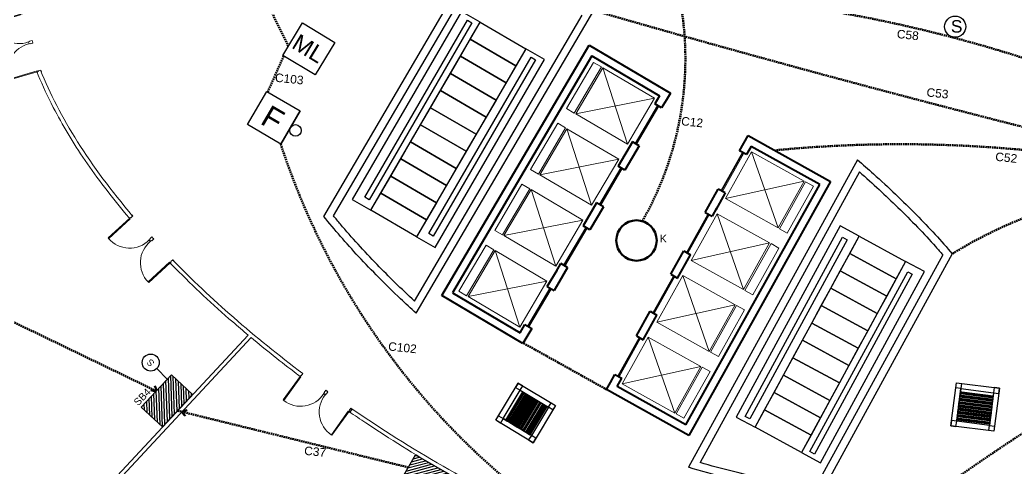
# Model space of a CAD drawing. Header units: feet. Extents: x 4128 to 9124, y 4591 to 7870.
# Drawn here: x 5842 to 6849, y 6180 to 6633 of the extents above; entities that cross this region are included whole.
import ezdxf

# ---------------------------------------------------------------- set-up
doc = ezdxf.new("R2010")
doc.units = ezdxf.units.FT
doc.header["$MEASUREMENT"] = 0
doc.linetypes.add('DASHEDX2', pattern=[1.5, 1, -0.5])
for name, color, linetype, lineweight in [('Column', 250, 'Continuous', 40), ('Dim', 7, 'Continuous', 5), ('Door', 46, 'Continuous', 25), ('GREEN', 72, 'Continuous', 18), ('wall', 7, 'Continuous', 53), ('Wall 13', 8, 'Continuous', 0)]:
    doc.layers.add(name, color=color, linetype=linetype, lineweight=lineweight)
doc.styles.get("Standard").update_dxf_attribs({"font": 'arial.ttf'})
pattern_1 = [(37.741132, (6963.011172, 6343.193246), (-0.00671749097, 0.0086785343), [])]
pattern_2 = [(103.9934446, (6322.965449, 6418.943551), (-0.0106489022, -0.00265377544), [])]

# ---------------------------------------------------------------- blocks, each defined once
blk = doc.blocks.new('l4')
at = {"layer": 'Column'}
for p, q in [((7209.6, -13330.1), (7187.6, -13330.1)), ((7187.6, -13330.1), (7187.6, -13450.1)), ((7209.6, -13340.1), (7209.6, -13330.1)), ((7265.6, -13340.1), (7265.6, -13330.1)), ((7277.6, -13330.1), (7265.6, -13330.1)), ((7299.6, -13330.1), (7277.6, -13330.1)), ((7299.6, -13330.1), (7299.6, -13340.1)), ((7389.6, -13330.1), (7355.6, -13330.1)), ((7355.6, -13330.1), (7355.6, -13340.1)), ((7389.6, -13330.1), (7389.6, -13340.1)), ((7479.6, -13330.1), (7443.6, -13330.1)), ((7443.6, -13330.1), (7443.6, -13340.1)), ((7479.6, -13330.1), (7479.6, -13340.1)), ((7535.6, -13330.1), (7535.6, -13340.1)), ((7547.6, -13330.1), (7535.6, -13330.1)), ((7557.6, -13330.1), (7547.6, -13330.1)), ((7557.6, -13450.1), (7557.6, -13330.1)), ((7197.6, -13440.1), (7197.6, -13340.1)), ((7197.6, -13340.1), (7209.6, -13340.1)), ((7265.6, -13340.1), (7290.1, -13340.1)), ((7287.6, -13340.1), (7299.6, -13340.1)), ((7389.6, -13340.1), (7355.6, -13340.1)), ((7479.6, -13340.1), (7443.6, -13340.1)), ((7547.6, -13340.1), (7535.6, -13340.1)), ((7547.6, -13440.1), (7547.6, -13340.1)), ((7547.6, -13440.1), (7197.6, -13440.1)), ((7187.6, -13450.1), (7557.6, -13450.1))]:
    blk.add_line(p, q, dxfattribs=at)
at = {"layer": 'Wall 13'}
for p, q in [((7209.6, -13334.1), (7265.6, -13334.1)), ((7209.6, -13335.1), (7265.6, -13335.1)), ((7209.6, -13336.1), (7265.6, -13336.1)), ((7299.6, -13334.1), (7355.6, -13334.1)), ((7299.6, -13335.1), (7355.6, -13335.1)), ((7299.6, -13336.1), (7355.6, -13336.1)), ((7389.6, -13334.1), (7443.6, -13334.1)), ((7389.6, -13335.1), (7443.6, -13335.1)), ((7389.6, -13336.1), (7443.6, -13336.1)), ((7479.6, -13334.1), (7535.6, -13334.1)), ((7479.6, -13335.1), (7535.6, -13335.1)), ((7479.6, -13336.1), (7535.6, -13336.1)), ((7203.6, -13420.6), (7203.6, -13344.1)), ((7203.6, -13344.1), (7271.6, -13344.1)), ((7203.6, -13344.1), (7271.6, -13420.6)), ((7203.6, -13420.6), (7271.6, -13344.1)), ((7271.6, -13344.1), (7271.6, -13420.6)), ((7293.6, -13344.1), (7361.6, -13344.1)), ((7293.6, -13420.6), (7293.6, -13344.1)), ((7293.6, -13344.1), (7361.6, -13420.6)), ((7293.6, -13420.6), (7361.6, -13344.1)), ((7361.6, -13344.1), (7361.6, -13420.6)), ((7383.6, -13344.1), (7451.6, -13420.6)), ((7383.6, -13420.6), (7383.6, -13344.1)), ((7383.6, -13344.1), (7451.6, -13344.1)), ((7383.6, -13420.6), (7451.6, -13344.1)), ((7451.6, -13344.1), (7451.6, -13420.6)), ((7473.6, -13344.1), (7541.6, -13420.6)), ((7473.6, -13420.6), (7541.6, -13344.1)), ((7271.6, -13420.6), (7203.6, -13420.6)), ((7361.6, -13420.6), (7293.6, -13420.6)), ((7451.6, -13420.6), (7383.6, -13420.6))]:
    blk.add_line(p, q, dxfattribs=at)
for points in [[(7473.6, -13344.1), (7541.6, -13344.1), (7541.6, -13420.6), (7473.6, -13420.6)], [(7203.4, -13422.6), (7203.4, -13434.1), (7271.6, -13434.1), (7271.6, -13422.6)], [(7293.4, -13422.6), (7293.4, -13434.1), (7361.6, -13434.1), (7361.6, -13422.6)], [(7383.4, -13422.6), (7383.4, -13434.1), (7451.6, -13434.1), (7451.6, -13422.6)], [(7473.4, -13422.6), (7473.4, -13434.1), (7541.6, -13434.1), (7541.6, -13422.6)]]:
    blk.add_lwpolyline(points, close=True, dxfattribs=at)
blk = doc.blocks.new('A$C1EB656F2')
at = {"color": 0}
for p, q in [((38.5, 42), (37.5, 42)), ((37.5, 42), (37.5, 5)), ((38.5, 5), (38.5, 42)), ((0, 5), (1.5, 5)), ((1.5, 5), (1.5, 3.5)), ((1.5, 3.5), (2, 3.5)), ((2, 3.5), (2, 0)), ((37.5, 5), (38.5, 5)), ((38, 3.5), (38, 0)), ((38.5, 3.5), (38, 3.5)), ((40, 5), (38.5, 5)), ((38.5, 5), (38.5, 3.5)), ((0, 0), (2, 0)), ((40, 0), (38, 0))]:
    blk.add_line(p, q, dxfattribs=at)
blk.add_arc((36.4, 7.1), 35, 88.1894, 183.3802, dxfattribs=at)
blk = doc.blocks.new('A$C32F139EE')
at = {"layer": 'GREEN', "color": 0}
blk.add_blockref('A$C1EB656F2', (0, 0), dxfattribs=at)
blk = doc.blocks.new('xx')
at = {"layer": 'Door', "color": 18, "true_color": 0x000000, "extrusion": (0, 0, -1), "xscale": -1, "zscale": -1, "rotation": 256.9807477251866}
blk.add_blockref('A$C32F139EE', (-10425, 4755.5), dxfattribs=at)
at = {"layer": 'Door', "color": 18, "true_color": 0x000000, "extrusion": (0, 0, -1), "zscale": -1, "rotation": 256.6487752299035}
blk.add_blockref('A$C32F139EE', (-10424.9, 4756), dxfattribs=at)

msp = doc.modelspace()

# ---------------------------------------------------------------- hatches: boundary and pattern name
at = {"true_color": 0xd79128}
h = msp.add_hatch(dxfattribs=at)
h.set_pattern_fill('ANSI31', color=42, scale=20.167137, angle=47.0172)
h.set_pattern_definition([(92.0172, (5872.9584, 6143.1235), (-2.51933, -0.088733), [])])
h.paths.add_polyline_path([(5964.6, 6241.5), (5986, 6221.5), (6016.5, 6254.3), (5995.1, 6274.2)])
at = {"true_color": 0x7aafdf}
h = msp.add_hatch(dxfattribs=at)
h.set_pattern_fill('ANSI31', color=143, scale=0.087797, angle=58.9934)
h.set_pattern_definition(pattern_2)
h.paths.add_polyline_path([(6350.4, 6256.8), (6333.2, 6228.2), (6334.6, 6227.4), (6351.8, 6256)])
h.paths.add_polyline_path([(6353.3, 6255.1), (6336.1, 6226.5), (6337.5, 6225.7), (6354.7, 6254.3)])
h.paths.add_polyline_path([(6356.1, 6253.4), (6338.9, 6224.8), (6340.5, 6223.9), (6357.7, 6252.5)])
h.paths.add_polyline_path([(6359.1, 6251.6), (6341.9, 6223), (6343.2, 6222.2), (6360.4, 6250.8)])
h.paths.add_polyline_path([(6361.8, 6250), (6344.7, 6221.4), (6346.1, 6220.5), (6363.3, 6249.1)])
h.paths.add_polyline_path([(6364.7, 6248.2), (6347.5, 6219.7), (6348.9, 6218.8), (6366.1, 6247.4)])
h.paths.add_polyline_path([(6367.6, 6246.5), (6350.4, 6217.9), (6351.8, 6217.1), (6369, 6245.7)])
h.paths.add_polyline_path([(6370.4, 6244.8), (6353.2, 6216.2), (6354.7, 6215.4), (6371.9, 6244)])
h = msp.add_hatch(dxfattribs=at)
h.set_pattern_fill('ANSI31', color=143, scale=0.087797, angle=-7.2589)
h.set_pattern_definition(pattern_1)
h.paths.add_polyline_path([(6825.7, 6252.8), (6792.6, 6257), (6792.4, 6255.4), (6825.5, 6251.1)])
h.paths.add_polyline_path([(6825.3, 6249.5), (6792.2, 6253.7), (6792, 6252), (6825.1, 6247.8)])
h.paths.add_polyline_path([(6824.8, 6246.2), (6791.7, 6250.4), (6791.5, 6248.6), (6824.6, 6244.3)])
h.paths.add_polyline_path([(6824.4, 6242.7), (6791.3, 6246.9), (6791.1, 6245.4), (6824.2, 6241.2)])
h.paths.add_polyline_path([(6824, 6239.6), (6790.9, 6243.8), (6790.7, 6242.1), (6823.8, 6237.9)])
h.paths.add_polyline_path([(6823.6, 6236.2), (6790.5, 6240.5), (6790.3, 6238.8), (6823.4, 6234.6)])
h.paths.add_polyline_path([(6823.2, 6232.9), (6790.1, 6237.2), (6789.9, 6235.5), (6822.9, 6231.3)])
h.paths.add_polyline_path([(6822.7, 6229.6), (6789.6, 6233.8), (6789.4, 6232.2), (6822.5, 6228)])
h = msp.add_hatch(dxfattribs=at)
h.set_pattern_fill('ANSI31', color=143, scale=0.087797, angle=58.9934)
h.set_pattern_definition(pattern_2)
h.paths.add_polyline_path([(6356.1, 6214.5), (6357.5, 6213.6), (6374.7, 6242.2), (6373.3, 6243.1)])
h = msp.add_hatch(dxfattribs=at)
h.set_pattern_fill('ANSI31', color=143, scale=0.087797, angle=-7.2589)
h.set_pattern_definition(pattern_1)
h.paths.add_polyline_path([(6789.2, 6230.5), (6789, 6228.9), (6822.1, 6224.7), (6822.3, 6226.3)])
at = {"true_color": 0xd79128}
h = msp.add_hatch(dxfattribs=at)
h.set_pattern_fill('ANSI31', color=42, scale=20.167137, angle=-29.9274)
h.set_pattern_definition([(15.0726, (6125.3208, 6260.3138), (-0.65554, 2.434166), [])])
h.paths.add_polyline_path([(6241.8, 6193.2), (6227.3, 6167.9), (6266, 6145.6), (6280.6, 6170.9)])

# ---------------------------------------------------------------- linework, layer by layer
at = {"color": 240, "linetype": 'DASHEDX2', "lineweight": 140, "ltscale": 1.5, "true_color": 0xed1f24}
for p, q in [((6113.3, 6606.2), (6072.7, 6689.4)), ((6092.5, 6560), (6108.6, 6596.4)), ((5979.9, 6257.8), (5693.3, 6396.1)), ((6234.6, 6180.6), (6001.3, 6237.9))]:
    msp.add_line(p, q, dxfattribs=at)
at = {"color": 240, "true_color": 0xed1f24}
msp.add_line((6105.7, 6507.3), (6125.4, 6540.9), dxfattribs=at)
at = {"color": 152, "linetype": 'DASHEDX2', "lineweight": 140, "ltscale": 1.5, "true_color": 0x2776bb}
msp.add_line((6435, 6259.3), (6350.7, 6306.3), dxfattribs=at)
at = {"color": 30, "true_color": 0xff6600}
msp.add_line((5980.3, 6280.4), (5990.8, 6269.6), dxfattribs=at)
at = {"color": 61, "linetype": 'DASHEDX2', "lineweight": 140, "ltscale": 1.5, "true_color": 0xe5e878}
for p, q in [((5979.9, 6257.8), (5979.9, 6257.8)), ((5979.9, 6257.8), (5979.9, 6257.8)), ((6005.9, 6236.8), (6005.9, 6236.8)), ((6005.9, 6236.8), (6005.9, 6236.8))]:
    msp.add_line(p, q, dxfattribs=at)
at = {"color": 143, "true_color": 0x7aafdf}
for p, q in [((6347.5, 6258.6), (6350.4, 6256.8)), ((6350.4, 6256.8), (6351.8, 6256)), ((6351.8, 6256), (6354.7, 6254.3)), ((6354.7, 6254.3), (6356.1, 6253.4)), ((6356.1, 6253.4), (6359, 6251.7)), ((6792.2, 6253.7), (6791.7, 6250.4)), ((6792.4, 6255.4), (6792.2, 6253.7)), ((6792.6, 6257), (6792.4, 6255.4)), ((6793, 6260.3), (6792.6, 6257)), ((6825.7, 6252.8), (6825.5, 6251.1)), ((6826.1, 6256.1), (6825.7, 6252.8)), ((6359, 6251.7), (6360.4, 6250.8)), ((6360.4, 6250.8), (6363.3, 6249.1)), ((6363.3, 6249.1), (6364.7, 6248.2)), ((6364.7, 6248.2), (6367.6, 6246.5)), ((6367.6, 6246.5), (6369, 6245.7)), ((6369, 6245.7), (6371.9, 6244)), ((6371.9, 6244), (6373.3, 6243.1)), ((6790.9, 6243.8), (6790.5, 6240.5)), ((6791.1, 6245.4), (6790.9, 6243.8)), ((6791.5, 6248.7), (6791.1, 6245.4)), ((6791.5, 6248.6), (6791.3, 6246.9)), ((6791.7, 6250.4), (6791.5, 6248.7)), ((6824.4, 6242.9), (6824.2, 6241.2)), ((6824.8, 6246.2), (6824.4, 6242.9)), ((6825.1, 6247.8), (6824.8, 6246.2)), ((6825.5, 6251.1), (6825.1, 6247.8)), ((6789.6, 6233.8), (6789.2, 6230.5)), ((6789.9, 6235.5), (6789.6, 6233.8)), ((6790.3, 6238.8), (6789.9, 6235.5)), ((6790.5, 6240.5), (6790.3, 6238.8)), ((6823.2, 6232.9), (6822.9, 6231.3)), ((6823.6, 6236.2), (6823.2, 6232.9)), ((6823.8, 6237.9), (6823.6, 6236.2)), ((6824.2, 6241.2), (6823.8, 6237.9)), ((6330.4, 6230), (6333.2, 6228.2)), ((6333.2, 6228.2), (6334.6, 6227.4)), ((6334.6, 6227.4), (6336.1, 6226.5)), ((6336.1, 6226.5), (6338.9, 6224.8)), ((6338.9, 6224.8), (6340.4, 6223.9)), ((6340.4, 6223.9), (6343.2, 6222.2)), ((6340.5, 6223.9), (6341.9, 6223)), ((6343.2, 6222.2), (6344.7, 6221.4)), ((6789.2, 6230.5), (6789, 6228.9)), ((6822.5, 6228), (6822.3, 6226.3)), ((6822.9, 6231.3), (6822.5, 6228)), ((6344.7, 6221.4), (6347.5, 6219.7)), ((6347.5, 6219.7), (6348.9, 6218.8)), ((6348.9, 6218.8), (6351.8, 6217.1)), ((6351.8, 6217.1), (6353.2, 6216.2)), ((6353.2, 6216.2), (6356.1, 6214.5)), ((6356.1, 6214.5), (6357.5, 6213.6))]:
    msp.add_line(p, q, dxfattribs=at)
at = {"linetype": 'ByBlock'}
msp.add_line((6175.5, 6236.2), (6178, 6239.5), dxfattribs=at)
at = {"color": 177, "true_color": 0x293189}
for points in [[(6178, 6451.3), (6196.7, 6440.4), (6307.3, 6630.5), (6288.5, 6641.4)], [(6194.9, 6451), (6190.5, 6453.6), (6294.4, 6632.4), (6298.9, 6629.8)], [(6343.4, 6586.4), (6297.2, 6613.2), (6307.3, 6630.5), (6353.5, 6603.7)], [(6333.4, 6569.1), (6287.2, 6596), (6297.2, 6613.2), (6343.4, 6586.4)], [(6242.9, 6413.6), (6261.7, 6402.7), (6372.2, 6592.8), (6353.5, 6603.7)], [(6259.6, 6414.2), (6255.2, 6416.8), (6358.8, 6595), (6363.2, 6592.4)], [(6323.3, 6551.8), (6277.1, 6578.7), (6287.2, 6596), (6333.4, 6569.1)], [(6313.3, 6534.5), (6267.1, 6561.4), (6277.1, 6578.7), (6323.3, 6551.8)], [(6303.2, 6517.3), (6257, 6544.1), (6267.1, 6561.4), (6313.3, 6534.5)], [(6293.2, 6500), (6247, 6526.8), (6257, 6544.1), (6303.2, 6517.3)], [(6283.1, 6482.7), (6236.9, 6509.5), (6247, 6526.8), (6293.2, 6500)], [(6273.1, 6465.4), (6226.9, 6492.3), (6236.9, 6509.5), (6283.1, 6482.7)], [(6263, 6448.1), (6216.8, 6475), (6226.9, 6492.3), (6273.1, 6465.4)], [(6253, 6430.8), (6206.8, 6457.7), (6216.8, 6475), (6263, 6448.1)], [(6242.9, 6413.6), (6196.7, 6440.4), (6206.8, 6457.7), (6253, 6430.8)], [(6690.2, 6414.3), (6671.2, 6424.7), (6566.1, 6231.5), (6585.1, 6221.2)], [(6690.2, 6414.3), (6737.2, 6388.8), (6727.6, 6371.2), (6680.7, 6396.8)], [(6673.5, 6413.2), (6678.1, 6410.7), (6579.6, 6229.7), (6575, 6232.1)], [(6680.7, 6396.8), (6727.6, 6371.2), (6718.1, 6353.7), (6671.1, 6379.2)], [(6756.2, 6378.4), (6737.2, 6388.8), (6632.1, 6195.6), (6651.1, 6185.2)], [(6739.3, 6378.2), (6743.8, 6375.7), (6645, 6194.1), (6640.4, 6196.6)], [(6671.1, 6379.2), (6718.1, 6353.7), (6708.5, 6336.1), (6661.6, 6361.6)], [(6661.6, 6361.6), (6708.5, 6336.1), (6698.9, 6318.5), (6652, 6344.1)], [(6652, 6344.1), (6698.9, 6318.5), (6689.4, 6301), (6642.5, 6326.5)], [(6642.5, 6326.5), (6689.4, 6301), (6679.8, 6283.4), (6632.9, 6309)], [(6632.9, 6309), (6679.8, 6283.4), (6670.3, 6265.9), (6623.3, 6291.4)], [(6623.3, 6291.4), (6670.3, 6265.9), (6660.7, 6248.3), (6613.8, 6273.8)], [(6613.8, 6273.8), (6660.7, 6248.3), (6651.2, 6230.7), (6604.2, 6256.3)], [(6604.2, 6256.3), (6651.2, 6230.7), (6641.6, 6213.2), (6594.7, 6238.7)], [(6594.7, 6238.7), (6641.6, 6213.2), (6632.1, 6195.6), (6585.1, 6221.2)]]:
    msp.add_lwpolyline(points, close=True, dxfattribs=at)
at = {"color": 240, "true_color": 0xed1f24}
for points in [[(6127.6, 6629.7), (6160.3, 6609.9), (6140.5, 6577.2), (6107.8, 6596.9)], [(6091.7, 6560.6), (6125.4, 6540.9), (6105.7, 6507.3), (6072, 6527)]]:
    msp.add_lwpolyline(points, close=True, dxfattribs=at)
at = {"color": 42, "true_color": 0xd79128}
for points in [[(5964.6, 6241.5), (5995.1, 6274.2), (6016.5, 6254.3), (5986, 6221.5)], [(6241.8, 6193.2), (6280.6, 6170.9), (6266, 6145.6), (6227.3, 6167.9)]]:
    msp.add_lwpolyline(points, close=True, dxfattribs=at)
at = {"color": 143, "true_color": 0x7aafdf}
for points in [[(6323.1, 6228.2), (6345.7, 6265.8), (6383.4, 6243.2), (6360.8, 6205.5)], [(6347.5, 6258.6), (6350.3, 6263.1), (6345.7, 6265.8), (6343, 6261.3)], [(6788.5, 6266.2), (6832, 6260.7), (6826.5, 6217.1), (6782.9, 6222.7)], [(6788.5, 6266.2), (6793.7, 6265.5), (6793, 6260.3), (6787.8, 6261)], [(6330.4, 6230), (6347.5, 6258.6), (6376.1, 6241.4), (6359, 6212.8)], [(6333.2, 6228.2), (6350.4, 6256.8), (6351.8, 6256), (6334.6, 6227.4)], [(6336.1, 6226.5), (6353.3, 6255.1), (6354.7, 6254.3), (6337.5, 6225.7)], [(6793, 6260.3), (6826.1, 6256.1), (6821.9, 6223), (6788.8, 6227.2)], [(6792.2, 6253.7), (6825.3, 6249.5), (6825.1, 6247.8), (6792, 6252)], [(6792.6, 6257), (6825.7, 6252.8), (6825.5, 6251.1), (6792.4, 6255.4)], [(6826.1, 6256.1), (6831.3, 6255.4), (6832, 6260.7), (6826.8, 6261.3)], [(6341.9, 6223), (6359.1, 6251.6), (6360.4, 6250.8), (6343.2, 6222.2)], [(6344.7, 6221.4), (6361.8, 6250), (6363.3, 6249.1), (6346.1, 6220.5)], [(6347.5, 6219.7), (6364.7, 6248.2), (6364.7, 6248.2), (6347.5, 6219.7)], [(6348.9, 6218.8), (6366.1, 6247.4), (6367.6, 6246.5), (6350.4, 6217.9)], [(6351.8, 6217.1), (6369, 6245.7), (6370.4, 6244.8), (6353.2, 6216.2)], [(6353.2, 6216.2), (6370.4, 6244.8), (6371.9, 6244), (6354.7, 6215.4)], [(6356.1, 6214.5), (6373.3, 6243.1), (6374.7, 6242.2), (6357.5, 6213.6)], [(6376.1, 6241.4), (6378.9, 6245.9), (6383.4, 6243.2), (6380.7, 6238.7)], [(6790.9, 6243.8), (6824, 6239.6), (6823.8, 6237.9), (6790.7, 6242.1)], [(6791.3, 6246.9), (6824.4, 6242.7), (6824.2, 6241.2), (6791.1, 6245.4)], [(6323.1, 6228.2), (6325.8, 6232.7), (6330.4, 6230), (6327.6, 6225.4)], [(6789.6, 6233.8), (6822.7, 6229.6), (6822.5, 6228), (6789.4, 6232.2)], [(6789.9, 6235.5), (6822.9, 6231.3), (6822.7, 6229.6), (6789.6, 6233.8)], [(6790.3, 6238.8), (6823.4, 6234.6), (6823.2, 6232.9), (6790.1, 6237.2)], [(6790.5, 6240.5), (6823.6, 6236.2), (6823.6, 6236.2), (6790.5, 6240.5)], [(6788.8, 6227.2), (6783.6, 6227.9), (6782.9, 6222.7), (6788.1, 6222)], [(6789.2, 6230.5), (6822.3, 6226.3), (6822.1, 6224.7), (6789, 6228.9)], [(6821.9, 6223), (6827.1, 6222.3), (6826.5, 6217.1), (6821.2, 6217.8)], [(6359, 6212.8), (6356.2, 6208.3), (6360.8, 6205.5), (6363.5, 6210.1)]]:
    msp.add_lwpolyline(points, close=True, dxfattribs=at)
for points in [[(6357.7, 6252.5), (6340.5, 6223.9), (6338.9, 6224.8), (6356.1, 6253.4)], [(6824.6, 6244.3), (6791.5, 6248.6), (6791.7, 6250.4), (6824.8, 6246.2)]]:
    msp.add_lwpolyline(points, dxfattribs=at)
at = {"color": 114, "true_color": 0x139b48}
msp.add_circle((6787.3, 6626), 10.7, dxfattribs=at)
at = {"color": 240, "true_color": 0xed1f24}
msp.add_circle((6120.6, 6521.1), 5.85, dxfattribs=at)
at = {"color": 104, "lineweight": 158}
msp.add_circle((6465.2, 6409.9), 20.4, dxfattribs=at)
at = {"color": 30, "true_color": 0xff6600}
msp.add_circle((5974.2, 6286.5), 8.61, dxfattribs=at)
at = {"color": 240, "linetype": 'DASHEDX2', "lineweight": 140, "ltscale": 1.5, "true_color": 0xed1f24}
for centre, radius, start, end in [((7498.6, 7990.6), 1447.9, 227.857, 254.8583), ((6183.1, 6593.6), 331.5, 330.3163, 18.8095), ((6815.9, 6738.7), 747, 198.0496, 230.6006)]:
    msp.add_arc(centre, radius, start, end, dxfattribs=at)
at = {"color": 152, "linetype": 'DASHEDX2', "lineweight": 140, "ltscale": 1.5, "true_color": 0x2776bb}
for centre, radius, start, end in [((6429.8, 5267.6), 1393.5, 57.9885, 96.2834), ((10208.8, 19745.2), 13639.1, 253.88071, 257.11997), ((6732.5, 5184.1), 1323.1, 71.3314, 95.5497), ((7013.1, 6030.8), 431.2, 70.6369, 122.0205)]:
    msp.add_arc(centre, radius, start, end, dxfattribs=at)
at = {"color": 152, "linetype": 'DASHEDX2', "lineweight": 158, "ltscale": 1.5, "true_color": 0x2776bb}
msp.add_arc((8197.6, 4161.6), 2453.2, 117.3768, 136.4829, dxfattribs=at)
at = {"color": 61, "linetype": 'Continuous', "lineweight": 140, "ltscale": 1.5, "true_color": 0xe5e878}
for centre, start, end in [((5968.7, 6257.5), 1.8359, 30.4265), ((5978.4, 6268.9), 248.7126, 277.3032), ((6011.7, 6227.3), 93.1767, 121.7673), ((6015.9, 6241.7), 206.3, 234.8906)]:
    msp.add_arc(centre, 11.1, start, end, dxfattribs=at)
at = {"layer": 'Dim', "lineweight": 30}
for p, q in [((6149.3, 6434.2), (6290.8, 6675.8)), ((6158.9, 6434.9), (6294.9, 6667)), ((6240.8, 6348.7), (6410.2, 6637.7)), ((6242.5, 6336.4), (6422, 6642.2)), ((6688.5, 6491.5), (6517.7, 6180.7)), ((6690.5, 6479.2), (6529.4, 6185.5)), ((6774.8, 6395.4), (6645.5, 6159.5)), ((6784.4, 6396.4), (6649.8, 6150.8))]:
    msp.add_line(p, q, dxfattribs=at)
at = {"layer": 'Dim', "linetype": 'ByBlock'}
for p, q in [((6072.7, 6314.2), (5671.3, 5884)), ((6075.8, 6311.7), (5674.3, 5881.4))]:
    msp.add_line(p, q, dxfattribs=at)
for start_param, end_param in [(6.776255, 7.140368), (7.2471, 7.531842), (7.626332, 7.952247), (7.699166, 7.699859)]:
    msp.add_ellipse((6451.1, 6425.6), major_axis=(-590.6, 319.9), ratio=0.448823, start_param=start_param, end_param=end_param, dxfattribs=at)
for points, knots in [([(5859.3, 6580.4), (5859.7, 6579.3), (5860.2, 6578.2), (5860.6, 6577), (5865, 6566.3), (5870.1, 6555.4), (5884.9, 6526.8), (5895.6, 6508.9), (5920.2, 6472.8), (5934.1, 6454.6), (5950.7, 6434.7), (5952, 6433.1), (5953.3, 6431.6)], [6.7763588, 6.7763588, 6.7763588, 6.7763588, 6.784897, 6.784897, 6.784897, 6.8673335, 6.8673335, 6.998703, 6.998703, 7.1300725, 7.1300725, 7.1413751, 7.1413751, 7.1413751, 7.1413751]), ([(5993.2, 6387.9), (5995.2, 6385.7), (5997.3, 6383.6), (6017.4, 6363.4), (6036.7, 6345.3), (6062.3, 6323.1), (6067.5, 6318.7), (6072.7, 6314.2)], [7.2462526, 7.2462526, 7.2462526, 7.2462526, 7.261442, 7.261442, 7.3928115, 7.3928115, 7.4257684, 7.4257684, 7.4257684, 7.4257684]), ([(6075.8, 6311.7), (6090.6, 6299.4), (6105.9, 6287.2), (6123.1, 6274.1), (6124.5, 6273.1), (6126, 6272)], [7.4321132, 7.4321132, 7.4321132, 7.4321132, 7.5241809, 7.5241809, 7.5325573, 7.5325573, 7.5325573, 7.5325573]), ([(6174.7, 6237), (6180.3, 6233.1), (6186, 6229.3), (6215.9, 6209.4), (6240.9, 6193.9), (6291.8, 6164.3), (6317.7, 6150.2), (6351, 6133.5), (6357.9, 6130), (6364.9, 6126.6)], [7.6243443, 7.6243443, 7.6243443, 7.6243443, 7.6555504, 7.6555504, 7.7869199, 7.7869199, 7.9182894, 7.9182894, 7.9529558, 7.9529558, 7.9529558, 7.9529558])]:
    msp.add_open_spline(points, degree=3, knots=knots, dxfattribs=at)
at = {"layer": 'Dim', "lineweight": 30}
for points, knots in [([(6688.5, 6491.5), (6694, 6486.7), (6699.4, 6482), (6720.1, 6463.5), (6734.6, 6449.6), (6761.2, 6422.6), (6773.3, 6409.4), (6784.4, 6396.4)], [2.0399536, 2.0399536, 2.0399536, 2.0399536, 2.0798366, 2.0798366, 2.1958302, 2.1958302, 2.3073101, 2.3073101, 2.3073101, 2.3073101]), ([(6690.5, 6479.2), (6704.1, 6467.3), (6717.1, 6455.3), (6743, 6430.1), (6755.7, 6416.8), (6770, 6400.9), (6772.4, 6398.1), (6774.8, 6395.4)], [2.0575062, 2.0575062, 2.0575062, 2.0575062, 2.158783, 2.158783, 2.2713965, 2.2713965, 2.2953415, 2.2953415, 2.2953415, 2.2953415]), ([(6242.5, 6336.4), (6237.1, 6341.3), (6231.8, 6346.2), (6211.7, 6365.3), (6197.5, 6379.5), (6171.7, 6407.3), (6160, 6420.8), (6149.3, 6434.2)], [2.0399536, 2.0399536, 2.0399536, 2.0399536, 2.0798366, 2.0798366, 2.1958302, 2.1958302, 2.3073101, 2.3073101, 2.3073101, 2.3073101]), ([(6240.8, 6348.7), (6227.6, 6361), (6214.9, 6373.3), (6189.7, 6399.3), (6177.4, 6412.9), (6163.6, 6429.2), (6161.2, 6432.1), (6158.9, 6434.9)], [2.0575062, 2.0575062, 2.0575062, 2.0575062, 2.158783, 2.158783, 2.2713965, 2.2713965, 2.2953415, 2.2953415, 2.2953415, 2.2953415]), ([(6645.5, 6159.5), (6643.9, 6159.7), (6642.4, 6160), (6627.5, 6162.3), (6613.8, 6164.8), (6598.9, 6167.9), (6598.1, 6168.1), (6597.3, 6168.3), (6596, 6168.6), (6594.7, 6168.8), (6593.3, 6169.1), (6572.7, 6173.7), (6551.4, 6179.1), (6529.4, 6185.5)], [3.9878427, 3.9878427, 3.9878427, 3.9878427, 3.9980946, 3.9980946, 4.0852276, 4.0852276, 4.0901587, 4.0901587, 4.0901587, 4.098411, 4.098411, 4.098411, 4.2252165, 4.2252165, 4.2252165, 4.2252165]), ([(6649.8, 6150.8), (6640.4, 6152.2), (6630.7, 6153.7), (6613.3, 6156.9), (6605.5, 6158.4), (6597.7, 6160.1), (6596.4, 6160.4), (6595.1, 6160.6), (6593.7, 6160.9), (6569.3, 6166.2), (6544, 6172.8), (6517.7, 6180.7)], [3.9758725, 3.9758725, 3.9758725, 3.9758725, 4.0379985, 4.0379985, 4.0859831, 4.0859831, 4.0859831, 4.0941773, 4.0941773, 4.0941773, 4.2431342, 4.2431342, 4.2431342, 4.2431342])]:
    msp.add_open_spline(points, degree=3, knots=knots, dxfattribs=at)
at = {"layer": 'Dim', "linetype": 'ByBlock'}
msp.add_open_spline([(6216.2, 6209.6), (6216.2, 6209.6), (6216.2, 6209.6), (6216.3, 6209.6)], degree=3, dxfattribs=at)

# ---------------------------------------------------------------- block references
for p, xscale, yscale, zscale, rotation in [((587.7, -914.6), 0.7937547146295867, 0.7937547146295867, 0.7937547146295867, 29.14580041956594), ((2378.6, -2017.6), 0.7937547146295868, 0.7937547146295868, 0.7937547146295868, 40.96482026063073)]:
    msp.add_blockref('xx', p, dxfattribs=dict(xscale=xscale, yscale=yscale, zscale=zscale, rotation=rotation))
at = {"layer": 'Dim', "lineweight": 30, "xscale": -0.7937547146295868, "zscale": 0.7937547146295868}
for p, yscale, rotation in [((12571, -3980.4), 0.7937547146295868, 239.496938540489), ((115.5, 16651.9), 0.7937547146295869, 60.85396133551409)]:
    msp.add_blockref('l4', p, dxfattribs=dict(at, yscale=yscale, rotation=rotation))
at = {"layer": 'Door', "color": 18, "true_color": 0x000000, "extrusion": (0, 0, -1), "yscale": 0.7937547146295868, "zscale": -0.7937547146295868}
for p, xscale, rotation in [((-5854.9, 6610.5), -0.7937547146295868, 253.7535594904319), ((-5854.7, 6610.9), 0.7937547146295868, 253.4215869951488)]:
    msp.add_blockref('A$C32F139EE', p, dxfattribs=dict(at, xscale=xscale, rotation=rotation))

# ---------------------------------------------------------------- texts
at = {"color": 240, "true_color": 0xed1f24}
for s, height, rotation, p in [('ML', 16.81, 328.8676, (6115.6, 6605.1)), ('F', 22.3, 329.6269, (6083.8, 6528.5))]:
    msp.add_text(s, height=height, rotation=rotation, dxfattribs=at).set_placement(p)
at = {"color": 30, "true_color": 0xff6600}
msp.add_text('S', height=6.65, rotation=134.7852, dxfattribs=at).set_placement((5978.6, 6286.4))
at = {"color": 114, "true_color": 0x139b48, "insert": (6782.9, 6632.6), "char_height": 12.6, "attachment_point": 1}
msp.add_mtext_dynamic_manual_height_columns('S', width=28.377, gutter_width=62.8, heights=[0], dxfattribs=at)
at = {"color": 240, "linetype": 'DASHEDX2', "lineweight": 140, "ltscale": 1.5, "true_color": 0xed1f24, "insert": (6488.6, 6415.7), "char_height": 7.79, "attachment_point": 1}
msp.add_mtext_dynamic_manual_height_columns('{\\C41;\\c5369588;K}', width=11638.805, gutter_width=38.9, heights=[0], dxfattribs=at)
at = {"layer": 'wall', "linetype": 'ByBlock'}
for s, height, rotation, p in [('C58', 8.64, 354.2023, (6728, 6614.5)), ('C103', 8.64, 354.2023, (6099.5, 6570.4)), ('C53', 8.64, 354.2023, (6758, 6555.5)), ('C12', 8.64, 354.2023, (6510, 6526.4)), ('C52', 8.64, 354.2023, (6827.5, 6490.5)), ('C102', 8.64, 354.2023, (6213.9, 6298.8)), ('SB4', 7.31, 45.9712, (5961.5, 6242.3)), ('C37', 8.64, 354.2023, (6129, 6193.4))]:
    msp.add_text(s, height=height, rotation=rotation, dxfattribs=at).set_placement(p)

doc.saveas('drawing.dxf')
